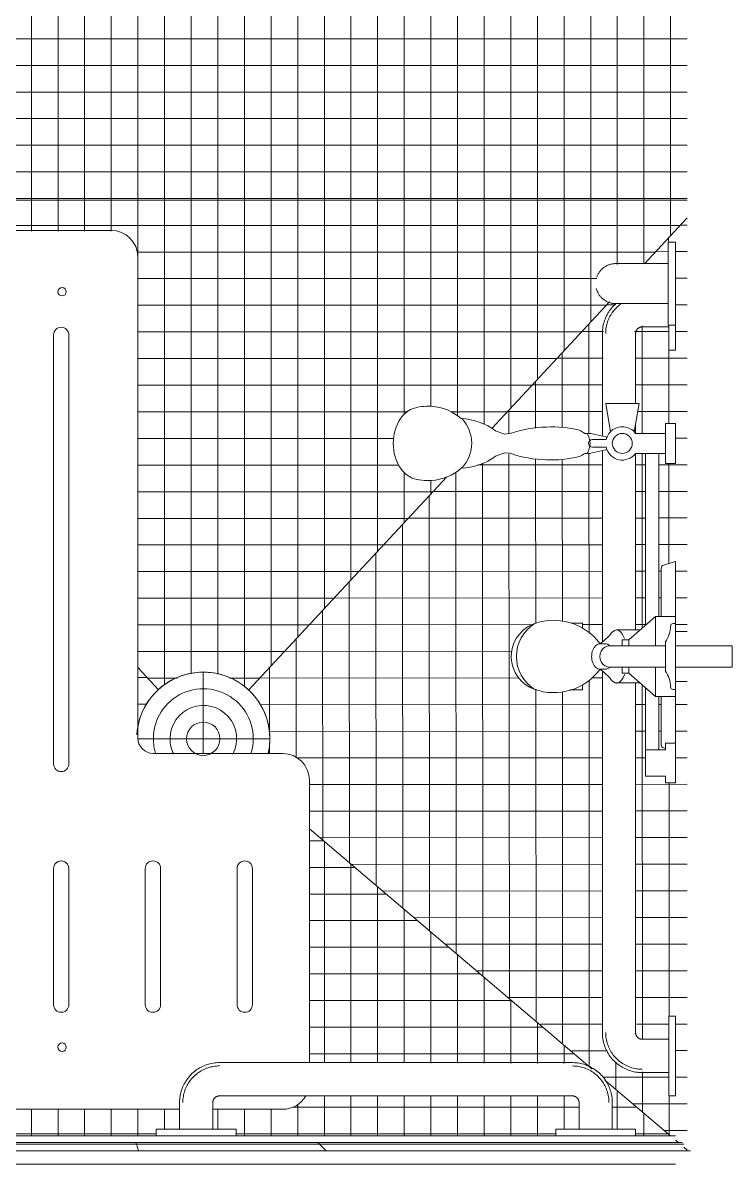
# Model space of a CAD drawing. Header units: inches. Extents: x 24207 to 25740, y -22797 to -22370.
# Drawn here: x 25712.32 to 25738.95, y -22786.55 to -22743.7 of the extents above; entities that cross this region are included whole.
import ezdxf

# ---------------------------------------------------------------- set-up
doc = ezdxf.new("R2010")
doc.units = ezdxf.units.IN
doc.header["$MEASUREMENT"] = 0
for name, color, linetype, lineweight in [('A-FLOR', 192, 'Continuous', 20), ('A-FLOR-PATT', 8, 'Continuous', 20), ('A-GENM', 13, 'Continuous', 20), ('A-WALL', 113, 'Continuous', 20), ('A-WALL-PATT', 111, 'Continuous', 50), ('I-WALL', 2, 'Continuous', 20), ('P-SANR-FIXT', 6, 'Continuous', 20), ('Q-SPCQ', 91, 'Continuous', 20)]:
    doc.layers.add(name, color=color, linetype=linetype, lineweight=lineweight)
pattern_1 = [(296.565, (14.4, 8.64), (0.000499, 57.600217), [6.44, -122.358]), (33.69, (17.28, 2.88), (0.000345, 57.60007), [10.384, -197.296]), (33.69, (74.88, 2.88), (0.000345, 57.60007), [10.384, -197.296]), (33.69, (132.48, 2.88), (0.000345, 57.60007), [10.384, -197.296]), (116.565, (25.92, 8.64), (-0.000396, 57.59977), [6.44, -122.358]), (213.69, (23.04, 14.4), (0.000345, 57.60007), [10.384, -197.296]), (213.69, (80.64, 14.4), (0.000345, 57.60007), [10.384, -197.296]), (213.69, (138.24, 14.4), (0.000345, 57.60007), [10.384, -197.296]), (26.565, (37.44, 8.64), (0.0005, 57.60022), [12.88, -115.918]), (26.565, (95.04, 8.64), (0.0005, 57.60022), [12.88, -115.918]), (270, (48.96, 14.4), (57.6, 4e-15), [5.76, -51.84]), (225, (48.96, 8.64), (-4e-15, 57.599504), [8.146, -73.313]), (135, (43.2, 2.88), (4e-15, 57.599504), [8.146, -73.313]), (288.435, (25.92, 25.92), (0.000265, 57.599939), [9.107, -173.04]), (18.435, (28.8, 17.28), (0.000265, 57.59994), [9.107, -173.04]), (18.435, (86.4, 17.28), (0.000265, 57.59994), [9.107, -173.04]), (18.435, (144, 17.28), (0.000265, 57.59994), [9.107, -173.04]), (135, (37.44, 20.16), (4e-15, 57.599504), [8.146, -73.313]), (180, (31.68, 25.92), (-7e-15, -57.6), [5.76, -51.84]), (251.565, (11.52, 40.32), (-0.000265, 57.599939), [9.107, -173.04]), (315, (8.64, 31.68), (-4e-15, 57.599504), [8.146, -73.313]), (71.565, (14.4, 25.92), (-0.000265, 57.599939), [9.107, -173.04]), (135, (17.28, 34.56), (4e-15, 57.599504), [8.146, -73.313]), (225, (34.56, 40.32), (-4e-15, 57.599504), [8.146, -73.313]), (123.69, (28.8, 34.56), (0.000345, 57.600068), [10.384, -197.296]), (123.69, (86.4, 34.56), (0.000345, 57.600068), [10.384, -197.296]), (26.565, (23.04, 43.2), (0.0005, 57.60022), [6.44, -122.358]), (26.565, (80.64, 43.2), (0.0005, 57.60022), [6.44, -122.358]), (315, (28.8, 46.08), (-4e-15, 57.599504), [8.146, -73.313]), (213.69, (54.72, 54.72), (0.000345, 57.60007), [10.384, -197.296]), (213.69, (112.32, 54.72), (0.000345, 57.60007), [10.384, -197.296]), (213.69, (169.92, 54.72), (0.000345, 57.60007), [10.384, -197.296]), (296.565, (46.08, 48.96), (0.000499, 57.600217), [6.44, -122.358]), (45, (48.96, 43.2), (4e-15, 57.599504), [8.146, -73.313]), (90, (54.72, 48.96), (-57.6, 4e-15), [5.76, -51.84]), (213.69, (28.8, 57.6), (0.000345, 57.60007), [10.384, -197.296]), (213.69, (86.4, 57.6), (0.000345, 57.60007), [10.384, -197.296]), (213.69, (144, 57.6), (0.000345, 57.60007), [10.384, -197.296]), (315, (20.16, 51.84), (-4e-15, 57.599504), [4.073, -77.386]), (26.565, (23.04, 48.96), (0.0005, 57.60022), [6.44, -122.358]), (26.565, (80.64, 48.96), (0.0005, 57.60022), [6.44, -122.358]), (90, (28.8, 51.84), (-57.6, 4e-15), [5.76, -51.84]), (333.435, (5.76, 54.72), (-0.0005, 57.60022), [6.44, -122.358]), (333.435, (63.36, 54.72), (-0.0005, 57.60022), [6.44, -122.358]), (243.435, (11.52, 51.84), (0.000396, 57.59977), [6.44, -122.358]), (161.565, (8.64, 46.08), (-0.000265, 57.59994), [9.107, -173.04]), (161.565, (66.24, 46.08), (-0.000265, 57.59994), [9.107, -173.04]), (161.565, (123.84, 46.08), (-0.000265, 57.59994), [9.107, -173.04]), (45, (0, 48.96), (4e-15, 57.599504), [8.146, -73.313]), (26.565, (2.88, 0), (0.0005, 57.60022), [6.44, -122.358]), (26.565, (60.48, 0), (0.0005, 57.60022), [6.44, -122.358]), (116.565, (8.64, 2.88), (-0.000396, 57.59977), [6.44, -122.358]), (206.565, (5.76, 8.64), (0.0005, 57.60022), [6.44, -122.358]), (206.565, (63.36, 8.64), (0.0005, 57.60022), [6.44, -122.358]), (296.565, (0, 5.76), (0.000499, 57.600217), [6.44, -122.358]), (14.036, (43.2, 25.92), (0.000245, 57.59979), [11.875, -225.616]), (14.036, (100.8, 25.92), (0.000245, 57.59979), [11.875, -225.616]), (14.036, (158.4, 25.92), (0.000245, 57.59979), [11.875, -225.616]), (14.036, (216, 25.92), (0.000245, 57.59979), [11.875, -225.616]), (135, (54.72, 28.8), (4e-15, 57.599504), [8.146, -73.313]), (198.435, (48.96, 34.56), (0.000265, 57.59994), [9.107, -173.04]), (198.435, (106.56, 34.56), (0.000265, 57.59994), [9.107, -173.04]), (198.435, (164.16, 34.56), (0.000265, 57.59994), [9.107, -173.04]), (296.565, (40.32, 31.68), (0.000499, 57.600217), [6.44, -122.358]), (333.435, (2.88, 17.28), (-0.0005, 57.60022), [6.44, -122.358]), (333.435, (60.48, 17.28), (-0.0005, 57.60022), [6.44, -122.358]), (45, (8.64, 14.4), (4e-15, 57.599504), [4.073, -77.386]), (116.565, (11.52, 17.28), (-0.000396, 57.59977), [6.44, -122.358]), (225, (8.64, 23.04), (-4e-15, 57.599504), [8.146, -73.313])]

# ---------------------------------------------------------------- blocks, each defined once
blk = doc.blocks.new('Shower_Seat-Retractable-Frost_Products_LTD_-Handicap-_975R_M_ - Steel-Stainless-118740-Enlarged First Floor Plan _East_')
at = {"layer": 'Q-SPCQ', "color": 43, "lineweight": 13}
for p, q in [((25702.24, -22757.698), (25702.24, -22751.74)), ((25702.489, -22751.49), (25715.637, -22751.49)), ((25716.635, -22752.488), (25716.635, -22770.544)), ((25705.419, -22771.526), (25705.419, -22755.419)), ((25705.996, -22755.419), (25705.996, -22771.526)), ((25709.446, -22771.526), (25709.446, -22755.419)), ((25710.023, -22755.419), (25710.023, -22771.526)), ((25713.472, -22771.526), (25713.472, -22755.419)), ((25714.05, -22755.419), (25714.05, -22771.526)), ((25700.828, -22756.705), (25701.005, -22756.705)), ((25701.005, -22756.705), (25701.005, -22757.698)), ((25701.005, -22757.698), (25702.24, -22757.698)), ((25702.24, -22757.698), (25702.24, -22758.699)), ((25702.24, -22758.699), (25701.006, -22758.699)), ((25701.006, -22758.699), (25701.006, -22759.69)), ((25702.24, -22763.675), (25702.24, -22758.699)), ((25701.006, -22759.69), (25700.828, -22759.69)), ((25702.24, -22763.606), (25702.24, -22772.322)), ((25700.922, -22766.506), (25700.922, -22765.832)), ((25701.923, -22770.175), (25701.923, -22765.803)), ((25700.834, -22769.499), (25700.834, -22766.499)), ((25700.834, -22766.499), (25700.922, -22766.506)), ((25700.923, -22769.499), (25700.834, -22769.499)), ((25700.923, -22770.175), (25700.923, -22769.499)), ((25717.224, -22771.133), (25722.08, -22771.133)), ((25702.24, -22777.156), (25702.24, -22772.322)), ((25723.078, -22772.131), (25723.078, -22782.746)), ((25705.419, -22780.562), (25705.419, -22775.455)), ((25705.996, -22775.455), (25705.996, -22780.562)), ((25709.446, -22780.562), (25709.446, -22775.455)), ((25710.023, -22775.455), (25710.023, -22780.562)), ((25713.472, -22780.562), (25713.472, -22775.455)), ((25714.05, -22775.455), (25714.05, -22775.504)), ((25714.05, -22775.455), (25714.05, -22780.562)), ((25716.918, -22775.455), (25716.918, -22780.562)), ((25717.495, -22780.562), (25717.495, -22775.455)), ((25720.363, -22780.562), (25720.363, -22775.455)), ((25720.941, -22775.455), (25720.941, -22780.562)), ((25700.828, -22776.163), (25701.005, -22776.163)), ((25701.005, -22776.163), (25701.005, -22777.156)), ((25713.472, -22776.336), (25713.472, -22780.562)), ((25714.05, -22780.562), (25714.05, -22776.607)), ((25701.005, -22777.156), (25702.24, -22777.156)), ((25702.24, -22777.156), (25702.24, -22778.156)), ((25702.24, -22778.156), (25701.005, -22778.156)), ((25701.005, -22778.156), (25701.005, -22779.148)), ((25702.24, -22784.241), (25702.24, -22778.156)), ((25701.005, -22779.148), (25700.828, -22779.148)), ((25718.203, -22784.49), (25702.489, -22784.49)), ((25722.08, -22784.49), (25719.453, -22784.49))]:
    blk.add_line(p, q, dxfattribs=at)
for centre, radius, start, end in [((25702.489, -22751.74), 0.249, 90, 180), ((25715.637, -22752.488), 0.998, 0, 90), ((25705.743, -22753.795), 0.157, 90, 270), ((25705.743, -22753.795), 0.157, 270, 90), ((25713.796, -22753.795), 0.157, 90, 270), ((25713.796, -22753.795), 0.157, 270, 90), ((25705.708, -22755.419), 0.289, 0, 180), ((25709.734, -22755.419), 0.289, 0, 180), ((25713.761, -22755.419), 0.289, 0, 180), ((25703.346, -22765.832), 2.424, 117.1511, 180), ((25703.213, -22765.518), 2.092, 117.7883, 122.1594), ((25703.276, -22765.803), 1.353, 140, 180), ((25703.392, -22770.138), 2.469, 180.8542, 242.1783), ((25703.375, -22770.145), 1.452, 181.1547, 218.5801), ((25717.224, -22770.544), 0.589, 180, 270), ((25722.08, -22772.131), 0.998, 0, 90), ((25705.708, -22771.526), 0.289, 180, 0), ((25709.735, -22771.526), 0.288, 180, 0), ((25713.762, -22771.526), 0.288, 180, 0), ((25703.11, -22770.79), 1.773, 235.2452, 240.4956), ((25705.708, -22775.455), 0.289, 0, 180), ((25709.734, -22775.455), 0.289, 0, 180), ((25713.761, -22775.455), 0.289, 0, 180), ((25713.761, -22775.455), 0.289, 0, 139.2137), ((25717.206, -22775.455), 0.289, 0, 180), ((25720.652, -22775.455), 0.289, 0, 180), ((25705.708, -22780.562), 0.289, 180, 0), ((25709.734, -22780.562), 0.289, 180, 0), ((25713.761, -22780.562), 0.289, 180, 0), ((25713.761, -22780.562), 0.289, 180, 0), ((25717.206, -22780.562), 0.289, 180, 0), ((25720.652, -22780.562), 0.289, 180, 0), ((25705.743, -22782.16), 0.157, 90, 270), ((25705.743, -22782.16), 0.157, 270, 90), ((25713.796, -22782.16), 0.157, 90, 270), ((25713.796, -22782.16), 0.157, 270, 90), ((25722.08, -22783.492), 0.998, 270, 330), ((25702.489, -22784.241), 0.249, 180, 270)]:
    blk.add_arc(centre, radius, start, end, dxfattribs=at)
blk = doc.blocks.new('Parametric_ADA_Grab_Bar_-_2_Piece_3744 - Parametric_ADA_Grab_Bar_-_2_Piece_3744-114339-Enlarged First Floor Plan _East_')
at = {"layer": 'A-GENM', "color": 43, "lineweight": 13}
for p, q in [((0.25, 20.031), (0, 20.031)), ((0.25, 20.031), (0.25, 17.031)), ((1.25, 19.156), (0.25, 19.156)), ((0.25, 17.906), (1.25, 17.906)), ((1.5, 17.656), (1.5, 4.406)), ((2.75, 4.406), (2.75, 17.656)), ((0, 17.031), (0.25, 17.031)), ((0.25, 5.031), (0, 5.031)), ((0.25, 5.031), (0.25, 2.031)), ((1.25, 4.156), (0.25, 4.156)), ((17.448, 3.281), (3.875, 3.281)), ((25.724, 3.281), (18.552, 3.281)), ((30.125, 3.281), (26.276, 3.281)), ((0.25, 2.906), (1.25, 2.906)), ((0, 2.031), (0.25, 2.031)), ((2.375, 1.781), (2.375, 0.781)), ((3.625, 0.781), (3.625, 1.781)), ((3.875, 2.031), (17.005, 2.031)), ((18.995, 2.031), (25.625, 2.031)), ((26.375, 2.031), (26.733, 2.031)), ((27.513, 2.031), (30.125, 2.031)), ((30.375, 1.781), (30.375, 0.781)), ((1.5, 0.781), (1.5, 0.531)), ((1.5, 0.781), (4.5, 0.781)), ((4.5, 0.531), (1.5, 0.531)), ((4.5, 0.531), (4.5, 0.781)), ((29.5, 0.781), (29.5, 0.531)), ((29.5, 0.781), (30.433, 0.781)), ((30.433, 0.531), (29.5, 0.531))]:
    blk.add_line(p, q, dxfattribs=at)
at = {"layer": 'A-GENM', "color": 43, "lineweight": 13, "flags": 128}
for points in [[(2.75, 17.656), (2.749, 17.716), (2.745, 17.776), (2.739, 17.836), (2.731, 17.895), (2.72, 17.954), (2.707, 18.013), (2.692, 18.071), (2.674, 18.128), (2.654, 18.185), (2.632, 18.24), (2.607, 18.295), (2.58, 18.349), (2.552, 18.402), (2.521, 18.453), (2.488, 18.503), (2.453, 18.552), (2.416, 18.599), (2.378, 18.645), (2.337, 18.69), (2.295, 18.732), (2.251, 18.773), (2.206, 18.812), (2.159, 18.85), (2.11, 18.885), (2.06, 18.918), (2.009, 18.95), (1.957, 18.979), (1.904, 19.006), (1.849, 19.031), (1.794, 19.054), (1.737, 19.075), (1.68, 19.093), (1.622, 19.109), (1.564, 19.123), (1.505, 19.134), (1.446, 19.143), (1.386, 19.15), (1.326, 19.154), (1.266, 19.156), (1.25, 19.156)], [(2.625, 17.656), (2.624, 17.711), (2.621, 17.766), (2.615, 17.821), (2.607, 17.875), (2.598, 17.929), (2.586, 17.983), (2.571, 18.036), (2.555, 18.089), (2.537, 18.141), (2.516, 18.192), (2.494, 18.242), (2.47, 18.291), (2.443, 18.339), (2.415, 18.387), (2.385, 18.433), (2.353, 18.477), (2.319, 18.521), (2.284, 18.563), (2.247, 18.604), (2.208, 18.643), (2.168, 18.68), (2.126, 18.716), (2.083, 18.75), (2.039, 18.783), (1.993, 18.813), (1.946, 18.842), (1.898, 18.869), (1.849, 18.894), (1.799, 18.917), (1.748, 18.938), (1.697, 18.957), (1.644, 18.974), (1.591, 18.988), (1.538, 19.001), (1.484, 19.011), (1.429, 19.02), (1.375, 19.026), (1.32, 19.029), (1.265, 19.031), (1.25, 19.031)], [(1.25, 17.906), (1.26, 17.906), (1.27, 17.905), (1.28, 17.904), (1.29, 17.903), (1.3, 17.901), (1.309, 17.899), (1.319, 17.897), (1.329, 17.894), (1.338, 17.89), (1.347, 17.887), (1.356, 17.882), (1.365, 17.878), (1.374, 17.873), (1.383, 17.868), (1.391, 17.863), (1.399, 17.857), (1.407, 17.851), (1.415, 17.844), (1.422, 17.837), (1.429, 17.83), (1.436, 17.823), (1.443, 17.816), (1.449, 17.808), (1.455, 17.8), (1.46, 17.791), (1.466, 17.783), (1.47, 17.774), (1.475, 17.765), (1.479, 17.756), (1.483, 17.747), (1.486, 17.737), (1.49, 17.728), (1.492, 17.718), (1.494, 17.709), (1.496, 17.699), (1.498, 17.689), (1.499, 17.679), (1.5, 17.669), (1.5, 17.659), (1.5, 17.656)], [(1.25, 2.906), (1.31, 2.907), (1.37, 2.911), (1.43, 2.917), (1.489, 2.925), (1.548, 2.936), (1.607, 2.949), (1.665, 2.965), (1.722, 2.982), (1.778, 3.002), (1.834, 3.025), (1.889, 3.049), (1.943, 3.076), (1.995, 3.105), (2.047, 3.135), (2.097, 3.168), (2.146, 3.203), (2.193, 3.24), (2.239, 3.279), (2.283, 3.319), (2.326, 3.361), (2.367, 3.405), (2.406, 3.451), (2.443, 3.498), (2.479, 3.546), (2.512, 3.596), (2.544, 3.647), (2.573, 3.699), (2.6, 3.753), (2.625, 3.807), (2.648, 3.863), (2.669, 3.919), (2.687, 3.976), (2.703, 4.034), (2.717, 4.092), (2.728, 4.151), (2.737, 4.211), (2.744, 4.27), (2.748, 4.33), (2.75, 4.39), (2.75, 4.406)], [(1.25, 3.031), (1.305, 3.032), (1.36, 3.036), (1.415, 3.041), (1.469, 3.049), (1.523, 3.059), (1.577, 3.071), (1.63, 3.085), (1.683, 3.101), (1.734, 3.119), (1.785, 3.14), (1.836, 3.162), (1.885, 3.187), (1.933, 3.213), (1.98, 3.241), (2.026, 3.271), (2.071, 3.303), (2.115, 3.337), (2.157, 3.373), (2.197, 3.41), (2.236, 3.448), (2.274, 3.488), (2.31, 3.53), (2.344, 3.573), (2.376, 3.618), (2.407, 3.663), (2.436, 3.71), (2.463, 3.758), (2.488, 3.807), (2.511, 3.857), (2.532, 3.908), (2.55, 3.96), (2.567, 4.012), (2.582, 4.065), (2.595, 4.119), (2.605, 4.173), (2.613, 4.227), (2.619, 4.282), (2.623, 4.336), (2.625, 4.391), (2.625, 4.406)], [(1.5, 4.406), (1.5, 4.396), (1.499, 4.386), (1.498, 4.376), (1.497, 4.366), (1.495, 4.357), (1.493, 4.347), (1.49, 4.337), (1.487, 4.328), (1.484, 4.318), (1.48, 4.309), (1.476, 4.3), (1.472, 4.291), (1.467, 4.282)], [(1.467, 4.282), (1.462, 4.273), (1.456, 4.265), (1.451, 4.257), (1.444, 4.249), (1.438, 4.241), (1.431, 4.234), (1.424, 4.227), (1.417, 4.22), (1.409, 4.214), (1.401, 4.207), (1.393, 4.201), (1.385, 4.196), (1.377, 4.191), (1.368, 4.186), (1.359, 4.181), (1.35, 4.177), (1.341, 4.173), (1.331, 4.17), (1.322, 4.167), (1.312, 4.164), (1.302, 4.162), (1.292, 4.16), (1.283, 4.158), (1.273, 4.157), (1.263, 4.157), (1.253, 4.156), (1.25, 4.156)], [(3.875, 3.281), (3.815, 3.28), (3.755, 3.276), (3.695, 3.27), (3.636, 3.262), (3.577, 3.251), (3.518, 3.238), (3.46, 3.223), (3.403, 3.205), (3.347, 3.185), (3.291, 3.163), (3.236, 3.138), (3.182, 3.112), (3.13, 3.083), (3.078, 3.052), (3.028, 3.019), (2.979, 2.984), (2.932, 2.948), (2.886, 2.909), (2.842, 2.869), (2.799, 2.826), (2.758, 2.782), (2.719, 2.737), (2.682, 2.69), (2.646, 2.642), (2.613, 2.592), (2.581, 2.541), (2.552, 2.488), (2.525, 2.435), (2.5, 2.38), (2.477, 2.325), (2.456, 2.268), (2.438, 2.211), (2.422, 2.154), (2.408, 2.095), (2.397, 2.036), (2.388, 1.977), (2.381, 1.917), (2.377, 1.857), (2.375, 1.797), (2.375, 1.781)], [(3.875, 3.156), (3.82, 3.155), (3.765, 3.152), (3.71, 3.146), (3.656, 3.139), (3.602, 3.129), (3.548, 3.117), (3.495, 3.103), (3.442, 3.086), (3.391, 3.068), (3.34, 3.048), (3.289, 3.025), (3.24, 3.001), (3.192, 2.975), (3.145, 2.946), (3.099, 2.916), (3.054, 2.884), (3.01, 2.85), (2.968, 2.815), (2.928, 2.778), (2.889, 2.739), (2.851, 2.699), (2.815, 2.657), (2.781, 2.614), (2.749, 2.57), (2.718, 2.524), (2.689, 2.477), (2.662, 2.429), (2.637, 2.38), (2.614, 2.33), (2.593, 2.279), (2.575, 2.228), (2.558, 2.175), (2.543, 2.122), (2.53, 2.069), (2.52, 2.015), (2.512, 1.961), (2.506, 1.906), (2.502, 1.851), (2.5, 1.796), (2.5, 1.781)], [(31.253, 2.77), (31.212, 2.815), (31.17, 2.857), (31.126, 2.898), (31.081, 2.937), (31.034, 2.975), (30.985, 3.01), (30.935, 3.043), (30.884, 3.075), (30.832, 3.104), (30.779, 3.131), (30.724, 3.156), (30.669, 3.179), (30.612, 3.2), (30.555, 3.218), (30.497, 3.234), (30.439, 3.248), (30.38, 3.259), (30.321, 3.268), (30.261, 3.275), (30.201, 3.279), (30.141, 3.281), (30.125, 3.281)], [(31.228, 2.602), (31.194, 2.646), (31.159, 2.688), (31.122, 2.729), (31.083, 2.768), (31.043, 2.805), (31.001, 2.841), (30.958, 2.875), (30.914, 2.908), (30.868, 2.938), (30.821, 2.967), (30.773, 2.994), (30.724, 3.019), (30.674, 3.042), (30.623, 3.063), (30.572, 3.082), (30.519, 3.099), (30.466, 3.113), (30.413, 3.126), (30.359, 3.136), (30.304, 3.145), (30.25, 3.151), (30.195, 3.154), (30.14, 3.156), (30.125, 3.156)], [(3.625, 1.781), (3.625, 1.791), (3.626, 1.801), (3.627, 1.811), (3.628, 1.821), (3.63, 1.831), (3.632, 1.841), (3.635, 1.85), (3.638, 1.86), (3.641, 1.869), (3.645, 1.879), (3.649, 1.888), (3.653, 1.897), (3.658, 1.905), (3.663, 1.914), (3.669, 1.922), (3.674, 1.931), (3.681, 1.938), (3.687, 1.946), (3.694, 1.953), (3.701, 1.961), (3.708, 1.967), (3.716, 1.974), (3.724, 1.98), (3.732, 1.986), (3.74, 1.992), (3.748, 1.997), (3.757, 2.002), (3.766, 2.006), (3.775, 2.01), (3.784, 2.014), (3.794, 2.018), (3.803, 2.021), (3.813, 2.023), (3.823, 2.026), (3.833, 2.028), (3.842, 2.029), (3.852, 2.03), (3.862, 2.031), (3.872, 2.031), (3.875, 2.031)], [(30.125, 2.031), (30.135, 2.031), (30.145, 2.03), (30.155, 2.029), (30.165, 2.028), (30.175, 2.026), (30.184, 2.024), (30.194, 2.022), (30.204, 2.019), (30.213, 2.015), (30.222, 2.012), (30.231, 2.007), (30.24, 2.003), (30.249, 1.998), (30.258, 1.993), (30.266, 1.988), (30.274, 1.982), (30.282, 1.976), (30.29, 1.969), (30.297, 1.962), (30.304, 1.955), (30.311, 1.948), (30.318, 1.941), (30.324, 1.933), (30.33, 1.925), (30.335, 1.916), (30.341, 1.908), (30.345, 1.899), (30.35, 1.89), (30.354, 1.881), (30.358, 1.872), (30.361, 1.862), (30.365, 1.853), (30.367, 1.843), (30.369, 1.834), (30.371, 1.824), (30.373, 1.814), (30.374, 1.804), (30.375, 1.794), (30.375, 1.784), (30.375, 1.781)]]:
    blk.add_lwpolyline(points, dxfattribs=at)
blk = doc.blocks.new('817_Grab_Bars - 8170-001180-V31-Enlarged First Floor Plan _East_')
at = {"layer": 'Q-SPCQ', "color": 43, "lineweight": 13}
for p, q in [((25736.828, -22751.928), (25736.546, -22751.928)), ((25736.546, -22755.053), (25736.546, -22751.928)), ((25736.828, -22751.928), (25736.828, -22755.053)), ((25736.546, -22752.74), (25735.828, -22752.74)), ((25735.828, -22754.24), (25736.546, -22754.24)), ((25736.546, -22755.053), (25736.828, -22755.053))]:
    blk.add_line(p, q, dxfattribs=at)
at = {"layer": 'Q-SPCQ', "color": 43, "lineweight": 13, "flags": 128}
for points in [[(25733.866, -22753.254), (25733.876, -22753.226), (25733.887, -22753.198), (25733.899, -22753.171), (25733.912, -22753.144), (25733.927, -22753.118), (25733.942, -22753.092), (25733.959, -22753.067), (25733.976, -22753.042), (25733.995, -22753.019), (25734.014, -22752.996), (25734.034, -22752.974), (25734.055, -22752.952), (25734.077, -22752.932), (25734.1, -22752.912), (25734.123, -22752.894), (25734.148, -22752.876), (25734.172, -22752.859), (25734.198, -22752.844), (25734.224, -22752.829), (25734.251, -22752.815), (25734.278, -22752.803), (25734.306, -22752.791), (25734.334, -22752.781), (25734.363, -22752.772), (25734.392, -22752.764), (25734.421, -22752.757), (25734.45, -22752.751), (25734.48, -22752.747), (25734.51, -22752.743), (25734.54, -22752.741), (25734.57, -22752.74), (25734.578, -22752.74)], [(25735.828, -22752.74), (25735.778, -22752.74), (25735.728, -22752.74), (25735.678, -22752.74), (25735.629, -22752.74), (25735.579, -22752.74), (25735.531, -22752.74), (25735.482, -22752.74), (25735.435, -22752.74), (25735.387, -22752.74), (25735.341, -22752.74), (25735.295, -22752.74), (25735.251, -22752.74), (25735.207, -22752.74), (25735.164, -22752.74), (25735.122, -22752.74), (25735.081, -22752.74), (25735.042, -22752.74), (25735.003, -22752.74), (25734.967, -22752.74), (25734.931, -22752.74), (25734.897, -22752.74), (25734.864, -22752.74), (25734.833, -22752.74), (25734.804, -22752.74), (25734.776, -22752.74), (25734.75, -22752.74), (25734.725, -22752.74), (25734.703, -22752.74), (25734.682, -22752.74), (25734.663, -22752.74), (25734.645, -22752.74), (25734.63, -22752.74), (25734.617, -22752.74), (25734.605, -22752.74), (25734.596, -22752.74), (25734.588, -22752.74), (25734.583, -22752.74), (25734.579, -22752.74), (25734.578, -22752.74)], [(25734.578, -22752.74), (25734.579, -22752.74), (25734.582, -22752.74), (25734.587, -22752.74), (25734.594, -22752.74), (25734.603, -22752.74), (25734.614, -22752.74), (25734.626, -22752.74), (25734.641, -22752.74), (25734.658, -22752.74), (25734.676, -22752.74), (25734.697, -22752.74), (25734.719, -22752.74), (25734.743, -22752.74), (25734.769, -22752.74), (25734.796, -22752.74), (25734.825, -22752.74), (25734.856, -22752.74), (25734.888, -22752.74), (25734.922, -22752.74), (25734.957, -22752.74), (25734.993, -22752.74), (25735.031, -22752.74), (25735.07, -22752.74), (25735.111, -22752.74), (25735.152, -22752.74)], [(25735.239, -22752.74), (25735.283, -22752.74), (25735.329, -22752.74), (25735.375, -22752.74), (25735.422, -22752.74), (25735.469, -22752.74), (25735.518, -22752.74), (25735.566, -22752.74), (25735.615, -22752.74), (25735.665, -22752.74), (25735.714, -22752.74), (25735.764, -22752.74), (25735.814, -22752.74)], [(25734.578, -22754.24), (25734.548, -22754.24), (25734.518, -22754.238), (25734.488, -22754.235), (25734.458, -22754.231), (25734.429, -22754.225), (25734.399, -22754.219), (25734.37, -22754.211), (25734.342, -22754.202), (25734.314, -22754.192), (25734.286, -22754.181), (25734.258, -22754.169), (25734.231, -22754.156), (25734.205, -22754.141), (25734.179, -22754.126), (25734.154, -22754.109), (25734.13, -22754.092), (25734.106, -22754.073), (25734.083, -22754.054), (25734.061, -22754.034), (25734.04, -22754.013), (25734.019, -22753.991), (25734, -22753.968), (25733.981, -22753.945), (25733.963, -22753.92), (25733.947, -22753.896), (25733.931, -22753.87), (25733.916, -22753.844), (25733.903, -22753.817), (25733.89, -22753.79), (25733.879, -22753.762), (25733.868, -22753.734), (25733.859, -22753.705), (25733.851, -22753.676)], [(25734.578, -22754.24), (25734.579, -22754.24), (25734.582, -22754.24), (25734.587, -22754.24), (25734.594, -22754.24), (25734.603, -22754.24), (25734.614, -22754.24), (25734.626, -22754.24), (25734.641, -22754.24), (25734.658, -22754.24), (25734.676, -22754.24), (25734.697, -22754.24), (25734.719, -22754.24), (25734.743, -22754.24), (25734.769, -22754.24), (25734.796, -22754.24), (25734.825, -22754.24), (25734.856, -22754.24), (25734.888, -22754.24), (25734.922, -22754.24), (25734.957, -22754.24), (25734.993, -22754.24), (25735.031, -22754.24), (25735.07, -22754.24), (25735.111, -22754.24), (25735.152, -22754.24), (25735.195, -22754.24), (25735.239, -22754.24), (25735.283, -22754.24), (25735.329, -22754.24), (25735.375, -22754.24), (25735.422, -22754.24), (25735.469, -22754.24), (25735.518, -22754.24), (25735.566, -22754.24), (25735.615, -22754.24), (25735.665, -22754.24), (25735.714, -22754.24), (25735.764, -22754.24), (25735.814, -22754.24), (25735.828, -22754.24)], [(25735.183, -22754.24), (25735.164, -22754.24), (25735.122, -22754.24), (25735.081, -22754.24), (25735.042, -22754.24), (25735.003, -22754.24), (25734.967, -22754.24), (25734.931, -22754.24), (25734.897, -22754.24), (25734.864, -22754.24), (25734.833, -22754.24), (25734.804, -22754.24), (25734.776, -22754.24), (25734.75, -22754.24), (25734.725, -22754.24), (25734.703, -22754.24), (25734.682, -22754.24), (25734.663, -22754.24), (25734.645, -22754.24), (25734.63, -22754.24), (25734.617, -22754.24), (25734.605, -22754.24), (25734.596, -22754.24), (25734.588, -22754.24), (25734.583, -22754.24), (25734.579, -22754.24), (25734.578, -22754.24)], [(25735.828, -22754.24), (25735.778, -22754.24), (25735.728, -22754.24), (25735.678, -22754.24), (25735.629, -22754.24), (25735.579, -22754.24), (25735.531, -22754.24)]]:
    blk.add_lwpolyline(points, dxfattribs=at)
blk = doc.blocks.new('Shower-Unit-Zurn-Z7301-SS-MT-DV2P-HW - Z7301-SS-MT-DV2P-HW-242829-Enlarged First Floor Plan _East_')
at = {"layer": 'A-GENM', "lineweight": 9}
for p, q in [((7.647, 6.422), (7.522, 6.76)), ((8.478, 6.76), (8.353, 6.422)), ((7.628, 6.209), (7.647, 6.422)), ((8.353, 6.422), (8.372, 6.209)), ((7.625, 3.24), (7.625, 3.405)), ((7.753, 2.618), (7.63, 3.185)), ((7.859, 2.609), (7.859, 3.125)), ((8.141, 3.125), (8.141, 2.609)), ((8.37, 3.185), (8.247, 2.618)), ((8.375, 3.405), (8.375, 3.24)), ((8.436, 2.448), (9.5, 2.625)), ((9.5, 2.625), (9.5, 1.365)), ((7.625, 0.375), (7.625, 1.5)), ((8.375, 1.5), (8.375, 0.375)), ((9.5, 1.365), (8.436, 1.552)), ((-4.5, 1.125), (-3.5, 1.125)), ((-4.5, 0.375), (-4.5, 1.125)), ((-3.5, 1.125), (-3.5, 0.375)), ((-3.5, 1.125), (-1.172, 1.125)), ((1.172, 1.125), (7.625, 1.125)), ((-1.5, 0.625), (-3.5, 0.625)), ((7.625, 0.625), (1.5, 0.625)), ((-4.75, 0.375), (-4.5, 0.375)), ((-4.75, 0), (-4.75, 0.375)), ((-3.25, 0), (-4.75, 0)), ((-3.5, 0.375), (-3.25, 0.375)), ((-3.25, 0.375), (-3.25, 0)), ((7.25, 0.375), (7.625, 0.375)), ((7.25, 0), (7.25, 0.375)), ((8.75, 0), (7.25, 0)), ((7.625, 0.375), (8.375, 0.375)), ((8.375, 0.375), (8.75, 0.375)), ((8.75, 0.375), (8.75, 0))]:
    blk.add_line(p, q, dxfattribs=at)
at = {"layer": 'A-GENM', "color": 43, "lineweight": 13}
for p, q in [((-1.25, 3.5), (-1.25, 3.959)), ((1.25, 3.921), (1.25, 3.5)), ((-1.052, 3.5), (-1.25, 3.5)), ((1.25, 3.5), (1.065, 3.5)), ((-1.5, 0.75), (-0.625, 1.75)), ((-0.625, 2), (-0.4, 2)), ((-0.625, 1.75), (-0.625, 2)), ((-0.625, 1.75), (-0.4, 1.75)), ((0.4, 2), (0.625, 2)), ((0.4, 1.75), (0.625, 1.75)), ((0.625, 2), (0.625, 1.75)), ((0.625, 1.75), (1.5, 0.75)), ((-1.5, 0.75), (-0.4, 0.75)), ((-1.5, 0), (-1.5, 0.75)), ((0.4, 0.75), (1.5, 0.75)), ((1.5, 0.75), (1.5, 0)), ((-1.238, 0), (-1.5, 0)), ((1.5, 0), (1.238, 0))]:
    blk.add_line(p, q, dxfattribs=at)
at = {"layer": 'A-GENM', "lineweight": 9}
blk.add_circle((8, 2), 0.375, dxfattribs=at)
for centre, radius, start, end in [((7.651, 9.455), 1.049, 124.5638, 155.4362), ((7.956, 9.011), 1.587, 88.4112, 124.5638), ((8.044, 9.011), 1.587, 55.4362, 91.5888), ((8.349, 9.455), 1.049, 24.5638, 55.4362), ((8.603, 9.288), 1.999, 162.4673, 183.5327), ((7.397, 9.288), 1.999, 356.4673, 17.5327), ((8.473, 9.28), 1.869, 183.5327, 221.28), ((7.527, 9.28), 1.869, 318.72, 356.4673), ((9.418, 8.151), 2.352, 182.5331, 216.2776), ((8.004, 8.991), 1.337, 226.1253, 313.8747), ((6.582, 8.151), 2.352, 323.7224, 357.4669), ((11.604, 4.808), 4.215, 160.5946, 179.4335), ((4.396, 4.808), 4.215, 0.5665, 19.4054), ((11.46, 4.612), 4.078, 176.6594, 194.1731), ((4.54, 4.612), 4.078, 345.8269, 3.3406), ((8.981, 4.316), 1.634, 205.4636, 213.8796), ((7.019, 4.316), 1.634, 326.1204, 334.5364), ((8, 3.898), 0.687, 236.9089, 303.0911), ((7.85, 3.233), 0.225, 178.1806, 192.2249), ((8, 3.125), 0.141, 0, 180), ((8.15, 3.233), 0.225, 347.7751, 1.8194), ((8, 2), 0.625, 103.0519, 233.1301), ((7.887, 2.647), 0.137, 192.2249, 202.7749), ((8, 2), 0.625, 45.7428, 76.9481), ((8.113, 2.647), 0.137, 337.2251, 347.7751), ((8, 2), 0.625, 314.2525, 45.7428), ((8, 2), 0.625, 306.8699, 314.2525)]:
    blk.add_arc(centre, radius, start, end, dxfattribs=at)
at = {"layer": 'P-SANR-FIXT', "color": 43, "lineweight": 13}
for p, q in [((-0.476, 2.643), (-0.476, 2.836)), ((0.476, 2.836), (0.476, 2.643)), ((-0.995, 1.327), (-0.995, 2.232)), ((-0.4, 0.38), (-0.4, 2.464)), ((0.4, 2.464), (0.4, 0.38)), ((0.995, 2.232), (0.995, 1.327)), ((-3.455, 0.375), (-3.434, 0.449)), ((-3.313, 0.54), (-1.5, 0.54)), ((1.5, 0.54), (3.313, 0.54)), ((3.434, 0.449), (3.563, 0)), ((-1.5, 0), (-3.25, 0)), ((-1.238, 0), (-1.238, 0.096)), ((-0.937, -0.438), (-0.937, 0)), ((-0.55, 0.38), (-0.4, 0.38)), ((-0.4, 0.38), (0.4, 0.38)), ((0.4, 0.38), (0.55, 0.38)), ((0.935, 0), (0.935, -0.438)), ((1.238, 0.096), (1.238, 0)), ((3.563, 0), (1.5, 0)), ((-0.4, 0), (-1.238, 0)), ((-0.4, -2.125), (-0.4, 0)), ((-0.4, 0), (0.4, 0)), ((0.4, 0), (0.4, -2.125)), ((1.238, 0), (0.4, 0)), ((0.4, -2.125), (-0.4, -2.125))]:
    blk.add_line(p, q, dxfattribs=at)
for centre, radius, start, end in [((0.001, 4.862), 1.308, 23.5819, 159.9825), ((0, 4.514), 1.463, 32.9208, 147.0792), ((0.793, 4.573), 2.151, 159.9825, 233.8466), ((-0.793, 4.573), 2.151, 306.1534, 22.1739), ((-2.256, 4.093), 2.175, 309.5027, 324.82), ((2.256, 4.093), 2.175, 215.1859, 230.4973), ((-0.625, 2.115), 0.388, 129.5027, 162.4973), ((0.625, 2.115), 0.388, 17.5027, 50.4973), ((-3.313, 0.415), 0.125, 90, 164), ((3.313, 0.415), 0.125, 16, 90), ((-1.144, 0.096), 0.0945, 90, 180), ((-1.144, 1.213), 1.023, 270, 305.478), ((1.144, 1.213), 1.023, 234.522, 270), ((1.144, 0.096), 0.0945, 0, 90)]:
    blk.add_arc(centre, radius, start, end, dxfattribs=at)
for centre, major_axis, ratio, start_param, end_param in [((0, 2.836), (0.476, 0), 0.662364, 0, 3.141593), ((0, 2.464), (0.4, 0), 0.941821, 0, 3.141593), ((-0.108, 2.147), (1.109, 0.077), 0.351489, 5.475435, 6.593422)]:
    blk.add_ellipse(centre, major_axis=major_axis, ratio=ratio, start_param=start_param, end_param=end_param, dxfattribs=at)
for points in [[(-0.4, 2.464), (-0.417, 2.482), (-0.444, 2.519), (-0.47, 2.58), (-0.476, 2.621), (-0.476, 2.643)], [(0.476, 2.643), (0.476, 2.621), (0.47, 2.58), (0.444, 2.519), (0.417, 2.482), (0.4, 2.464)]]:
    blk.add_open_spline(points, degree=3, dxfattribs=at)
blk.add_open_spline([(-0.682, 1.913), (-0.695, 1.918), (-0.815, 1.971), (-0.96, 2.075), (-1.018, 2.222), (-0.979, 2.302), (-0.941, 2.34)], degree=3, knots=[0.2535572, 0.2535572, 0.2535572, 0.2535572, 0.2857143, 0.5714286, 0.7857143, 1, 1, 1, 1], dxfattribs=at)
blk = doc.blocks.new('Floor Drain - Round - 5_ Strainer - 3_ Drain-V55-Enlarged First Floor Plan _East_')
at = {"layer": 'P-SANR-FIXT', "color": 43, "lineweight": 13}
for p, q in [((0, 2.5), (0, -0.555)), ((-2.457, 0), (2.5, 0))]:
    blk.add_line(p, q, dxfattribs=at)
blk.add_circle((0, 0), 0.625, dxfattribs=at)
for radius, start, end in [(2.5, 346.6808, 176.5397), (2.5, 360, 173.1973), (1.875, 343.6364, 180), (1.25, 332.2174, 180), (2.5, 347.1346, 360), (1.875, 180, 197.917), (1.25, 180, 207.628)]:
    blk.add_arc((0, 0), radius, start, end, dxfattribs=at)

msp = doc.modelspace()

# ---------------------------------------------------------------- hatches: boundary and pattern name
at = {"layer": 'A-FLOR-PATT', "lineweight": 9}
h = msp.add_hatch(dxfattribs=at)
h.set_pattern_fill('FP1_60', color=256, style=0, pattern_type=2)
h.set_pattern_definition([(180, (26059.64, -22714.297), (-1e-16, -1), []), (270, (26059.64, -22714.297), (1, 6e-17), [])])
h.paths.add_polyline_path([(25521.39, -22750.354), (25521.453, -22750.354), (25521.453, -22695.428), (25521.39, -22695.428), (25521.39, -22724.087)], flags=0)
h.paths.add_polyline_path([(25522.515, -22750.354), (25559.015, -22750.354), (25559.015, -22749.166), (25564.64, -22749.166), (25564.64, -22750.354), (25601.14, -22750.354), (25601.14, -22749.041), (25606.765, -22749.041), (25606.765, -22750.354), (25643.265, -22750.354), (25643.265, -22749.041), (25648.89, -22749.041), (25648.89, -22750.354), (25685.39, -22750.354), (25685.39, -22749.49), (25700.828, -22749.49), (25700.828, -22750.354), (25737.265, -22750.354), (25737.265, -22695.928), (25737.14, -22695.928), (25737.14, -22696.178), (25737.078, -22696.178), (25737.078, -22696.24), (25736.828, -22696.24), (25736.828, -22696.49), (25655.078, -22696.49), (25655.078, -22695.428), (25609.203, -22695.428), (25609.203, -22696.49), (25522.515, -22696.49), (25522.515, -22724.087)], flags=0)
h.paths.add_polyline_path([(25700.515, -22749.803), (25700.578, -22749.74), (25700.515, -22749.74)], flags=0)
h.paths.add_polyline_path([(25685.703, -22749.803), (25685.703, -22749.74), (25685.644, -22749.744)], flags=0)
h.paths.add_polyline_path([(25559.328, -22749.479), (25559.328, -22749.416), (25559.265, -22749.416)], flags=0)
h.paths.add_polyline_path([(25564.328, -22749.479), (25564.328, -22749.416), (25564.328, -22749.416)], flags=0)
h.paths.add_polyline_path([(25643.578, -22749.354), (25643.578, -22749.291), (25643.515, -22749.291)], flags=0)
h.paths.add_polyline_path([(25601.453, -22749.354), (25601.453, -22749.291), (25601.39, -22749.291)], flags=0)
h.paths.add_polyline_path([(25648.578, -22749.354), (25648.64, -22749.291), (25648.578, -22749.291)], flags=0)
h.paths.add_polyline_path([(25606.453, -22749.354), (25606.453, -22749.291), (25606.453, -22749.291)], flags=0)
h.paths.add_polyline_path([(25608.953, -22696.24), (25608.953, -22696.178), (25608.89, -22696.178), (25608.937, -22696.225)], flags=0)
h.paths.add_polyline_path([(25522.265, -22696.24), (25522.265, -22696.178), (25522.234, -22696.209)], flags=0)
h.paths.add_polyline_path([(25655.39, -22696.24), (25655.388, -22696.18), (25655.328, -22696.24)], flags=0)
h = msp.add_hatch(dxfattribs=at)
h.set_pattern_fill('FP1_57', color=256, style=0, pattern_type=2)
h.set_pattern_definition([(0, (25718.64, -22737.304), (0, 1), []), (90, (25718.64, -22737.304), (-1, 6e-17), [])])
h.paths.add_polyline_path([(25734.296, -22752.829), (25734.414, -22752.829), (25734.377, -22752.813)], flags=0)
h.paths.add_polyline_path([(25720.791, -22768.754), (25728.236, -22760.743), (25728.066, -22760.813), (25727.663, -22760.882), (25727.296, -22760.871), (25726.937, -22760.793), (25726.63, -22760.579), (25726.51, -22760.435), (25726.35, -22760.142), (25726.256, -22759.822), (25726.23, -22759.49), (25726.256, -22759.158), (25726.35, -22758.839), (25726.63, -22758.401), (25726.937, -22758.187), (25727.296, -22758.109), (25727.663, -22758.098), (25728.066, -22758.168), (25728.445, -22758.324), (25728.78, -22758.559), (25729.237, -22758.624), (25729.672, -22758.778), (25729.923, -22758.927), (25734.333, -22754.165), (25734.19, -22754.097), (25734.098, -22754.011), (25734.07, -22753.941), (25733.98, -22753.89), (25733.884, -22753.614), (25733.844, -22753.614), (25733.846, -22753.354), (25733.901, -22753.245), (25734.05, -22752.991), (25734.268, -22752.845), (25734.47, -22752.757), (25734.522, -22752.783), (25735.246, -22752.74), (25735.672, -22752.74), (25737.265, -22751.026), (25737.265, -22750.354), (25700.828, -22750.354), (25700.828, -22750.694), (25702.24, -22752.231), (25702.273, -22751.615), (25702.489, -22751.49), (25715.895, -22751.524), (25716.136, -22751.624), (25716.343, -22751.783), (25716.501, -22751.989), (25716.601, -22752.23), (25716.635, -22752.488), (25716.635, -22767.899), (25717.413, -22768.746), (25717.846, -22768.413), (25718.449, -22768.163), (25719.096, -22768.078), (25719.743, -22768.163), (25720.346, -22768.413)], flags=0)
h = msp.add_hatch(dxfattribs=at)
h.set_pattern_fill('FP1_59', color=256, style=0, pattern_type=2)
h.set_pattern_definition([(270.041, (25906.423, -22550.148), (0.9999997, 0.0007156), []), (0.041, (25906.423, -22550.148), (-0.0007156, 0.9999997), [])])
h.paths.add_polyline_path([(25700.515, -22785.803), (25700.578, -22785.803), (25700.546, -22785.772)], flags=0)
h.paths.add_polyline_path([(25701.751, -22785.49), (25702.914, -22784.49), (25702.489, -22784.49), (25702.248, -22784.305), (25702.24, -22784.078), (25702.24, -22778.156), (25701.005, -22778.156), (25701.005, -22779.148), (25700.828, -22779.148), (25700.828, -22785.49)], flags=0)
h.paths.add_polyline_path([(25701.184, -22777.156), (25702.24, -22777.156), (25702.24, -22772.322), (25701.802, -22772.027), (25701.437, -22771.646), (25701.161, -22771.196), (25700.968, -22770.544), (25700.923, -22770.175), (25700.922, -22769.499), (25700.834, -22769.499), (25700.834, -22766.499), (25700.922, -22766.499), (25700.922, -22765.832), (25700.98, -22765.304), (25701.152, -22764.802), (25701.428, -22764.349), (25701.797, -22763.967), (25702.24, -22763.675), (25702.24, -22758.699), (25701.006, -22758.699), (25701.005, -22759.69), (25700.828, -22759.69), (25700.828, -22756.705), (25701.005, -22756.705), (25701.006, -22757.698), (25702.24, -22757.698), (25702.24, -22752.231), (25700.828, -22750.694), (25700.828, -22776.163), (25701.005, -22776.163), (25701.005, -22777.156)], flags=0)
h.paths.add_polyline_path([(25716.635, -22770.285), (25716.681, -22769.931), (25716.931, -22769.328), (25717.384, -22768.714), (25716.635, -22767.899), (25716.635, -22769.931)], flags=0)
h = msp.add_hatch(dxfattribs=at)
h.set_pattern_fill('FP1_58', color=256, style=0, pattern_type=2)
h.set_pattern_definition([(270.041, (25929.424, -22553.153), (0.9999997, 0.0007156), []), (0.041, (25929.424, -22553.153), (-0.0007156, 0.9999997), [])])
h.paths.add_polyline_path([(25735.306, -22781.615), (25735.252, -22781.636), (25735.286, -22781.727)], flags=0)
h.paths.add_polyline_path([(25735.397, -22781.818), (25735.342, -22781.851), (25735.409, -22781.833)], flags=0)
h.paths.add_polyline_path([(25735.578, -22781.887), (25735.521, -22781.927), (25735.578, -22781.907)], flags=0)
h.paths.add_polyline_path([(25737.265, -22786.022), (25737.265, -22768.427), (25736.828, -22768.427), (25736.828, -22772.24), (25736.453, -22772.24), (25736.453, -22771.99), (25735.703, -22771.99), (25735.703, -22768.662), (25735.501, -22768.486), (25735.328, -22768.486), (25735.356, -22781.727), (25735.417, -22781.825), (25735.578, -22781.865), (25736.578, -22781.865), (25736.578, -22780.99), (25736.828, -22780.99), (25736.828, -22783.99), (25736.578, -22783.99), (25736.578, -22783.115), (25735.427, -22783.076), (25735.057, -22782.999), (25734.7, -22782.784), (25734.588, -22782.709), (25734.499, -22782.626), (25734.242, -22782.24), (25734.129, -22781.87), (25734.078, -22781.615), (25734.078, -22768.042), (25733.983, -22767.975), (25733.61, -22768.367), (25733.328, -22768.542), (25733.328, -22768.74), (25732.842, -22768.749), (25732.611, -22768.819), (25731.9, -22768.804), (25731.443, -22768.68), (25731.175, -22768.522), (25730.952, -22768.303), (25730.786, -22768.034), (25730.686, -22767.711), (25730.659, -22767.53), (25730.705, -22767.164), (25730.823, -22766.868), (25731.005, -22766.613), (25731.241, -22766.41), (25731.518, -22766.27), (25732.058, -22766.153), (25732.373, -22766.135), (25733.14, -22766.24), (25733.328, -22766.24), (25733.328, -22766.425), (25733.8, -22766.805), (25733.991, -22767), (25734.078, -22766.893), (25734.078, -22759.766), (25732.601, -22760.09), (25731.856, -22760.09), (25731.289, -22760.038), (25730.406, -22759.843), (25730.068, -22759.968), (25729.672, -22760.203), (25729.237, -22760.356), (25728.78, -22760.422), (25728.445, -22760.656), (25728.171, -22760.813), (25720.791, -22768.754), (25720.864, -22768.81), (25721.261, -22769.328), (25721.511, -22769.931), (25721.596, -22770.578), (25721.564, -22771.133), (25722.338, -22771.167), (25722.579, -22771.267), (25722.785, -22771.425), (25722.944, -22771.632), (25723.044, -22771.873), (25723.078, -22772.131), (25723.078, -22773.962), (25733.943, -22783.146), (25734.034, -22783.233), (25734.301, -22783.502), (25736.64, -22785.49), (25736.828, -22785.49), (25736.828, -22785.65), (25736.934, -22785.74), (25737.078, -22785.74), (25737.078, -22785.803), (25737.14, -22785.803), (25737.14, -22785.915)], flags=0)
h.paths.add_polyline_path([(25736.453, -22770.99), (25736.438, -22770.941), (25736.378, -22770.924), (25736.288, -22770.804), (25736.288, -22768.99), (25736.203, -22768.99), (25736.203, -22770.99), (25736.428, -22770.99)], flags=0)
h.paths.add_polyline_path([(25735.578, -22755.094), (25735.557, -22755.04), (25735.466, -22755.074)], flags=0)
h.paths.add_polyline_path([(25735.375, -22755.185), (25735.306, -22755.365), (25735.313, -22755.233), (25735.36, -22755.197)], flags=0)
h.paths.add_polyline_path([(25736.828, -22766.556), (25737.265, -22766.556), (25737.265, -22751.026), (25735.665, -22752.748), (25736.546, -22752.709), (25736.546, -22751.928), (25736.828, -22751.928), (25736.828, -22755.99), (25736.578, -22755.99), (25736.578, -22755.115), (25735.466, -22755.144), (25735.36, -22755.159), (25735.328, -22755.161), (25735.266, -22755.365), (25735.328, -22755.365), (25735.328, -22757.99), (25735.463, -22757.99), (25735.328, -22758.757), (25735.328, -22759.115), (25736.453, -22759.115), (25736.453, -22758.74), (25736.828, -22758.74), (25736.828, -22760.24), (25736.453, -22760.24), (25736.453, -22759.865), (25736.203, -22759.865), (25736.203, -22765.99), (25736.288, -22765.99), (25736.288, -22764.177), (25736.378, -22764.057), (25736.828, -22763.928), (25736.828, -22766.461)], flags=0)
h.paths.add_polyline_path([(25735.501, -22766.495), (25735.703, -22766.318), (25735.703, -22759.865), (25735.328, -22759.865), (25735.328, -22766.495)], flags=0)
h.paths.add_polyline_path([(25734.078, -22759.215), (25734.117, -22755.214), (25734.203, -22754.826), (25734.409, -22754.487), (25734.484, -22754.375), (25734.57, -22754.284), (25734.636, -22754.222), (25734.289, -22754.228), (25729.951, -22758.943), (25730.068, -22759.013), (25730.406, -22759.137), (25730.619, -22759.119), (25731.289, -22758.943), (25732.043, -22758.881), (25732.601, -22758.891), (25733.32, -22759.052), (25733.422, -22759.115), (25733.643, -22759.12)], flags=0)
h = msp.add_hatch(dxfattribs=at)
h.set_pattern_fill('FP1_42', color=256, style=0, pattern_type=2)
h.set_pattern_definition([(0, (25715.64, -22775.41), (0, 1), []), (90, (25715.64, -22775.41), (-1, 6e-17), [])])
h.paths.add_polyline_path([(25737.265, -22786.053), (25737.265, -22786.022), (25737.14, -22785.915), (25737.14, -22786.053)], flags=0)
h.paths.add_polyline_path([(25736.934, -22785.74), (25736.828, -22785.65), (25736.828, -22785.74)], flags=0)
h.paths.add_polyline_path([(25735.328, -22785.49), (25736.64, -22785.49), (25734.242, -22783.504), (25734.402, -22783.986), (25734.453, -22784.606), (25734.453, -22785.24), (25735.328, -22785.24)], flags=0)
h.paths.add_polyline_path([(25703.792, -22785.49), (25717.328, -22785.49), (25717.328, -22785.24), (25718.203, -22785.24), (25718.203, -22784.49), (25702.914, -22784.49), (25701.751, -22785.49), (25702.489, -22785.49)], flags=0)
h.paths.add_polyline_path([(25733.224, -22784.24), (25733.278, -22784.219), (25733.244, -22784.129)], flags=0)
h.paths.add_polyline_path([(25733.133, -22784.038), (25733.149, -22783.987), (25733.121, -22784.022)], flags=0)
h.paths.add_polyline_path([(25732.953, -22783.969), (25733.064, -22783.949), (25732.953, -22783.949)], flags=0)
h.paths.add_polyline_path([(25732.328, -22785.49), (25732.328, -22785.24), (25733.203, -22785.24), (25733.174, -22784.129), (25733.077, -22784.016), (25732.953, -22783.99), (25722.944, -22783.991), (25722.785, -22784.198), (25722.579, -22784.357), (25722.338, -22784.456), (25722.08, -22784.49), (25719.453, -22784.49), (25719.453, -22785.24), (25720.328, -22785.24), (25720.348, -22785.49), (25732.024, -22785.49)], flags=0)
h.paths.add_polyline_path([(25733.695, -22782.987), (25723.078, -22773.962), (25723.078, -22782.74), (25733.104, -22782.779), (25733.492, -22782.865), (25733.674, -22782.985)], flags=0)
at = {"layer": 'A-WALL-PATT', "lineweight": 9}
h = msp.add_hatch(dxfattribs=at)
h.set_pattern_fill('FP1_22', color=8, style=0, pattern_type=2)
h.set_pattern_definition(pattern_1)
h.paths.add_polyline_path([(25700.828, -22785.803), (25737.078, -22785.803), (25737.078, -22785.74), (25700.578, -22785.74), (25700.578, -22785.803)], flags=0)
h = msp.add_hatch(dxfattribs=at)
h.set_pattern_fill('FP1_22', color=8, style=0, pattern_type=2)
h.set_pattern_definition(pattern_1)
h.paths.add_polyline_path([(25699.765, -22786.053), (25737.14, -22786.053), (25737.14, -22785.803), (25699.765, -22785.803)], flags=0)

# ---------------------------------------------------------------- linework, layer by layer
at = {"layer": 'A-FLOR', "color": 43, "lineweight": 13}
for p, q in [((25700.828, -22750.354), (25737.265, -22750.354)), ((25700.828, -22750.354), (25737.265, -22750.354)), ((25735.665, -22752.748), (25737.265, -22751.026)), ((25729.923, -22758.927), (25734.346, -22754.168)), ((25720.791, -22768.754), (25728.236, -22760.743)), ((25716.635, -22767.899), (25717.413, -22768.746)), ((25733.695, -22782.987), (25723.078, -22773.962)), ((25736.64, -22785.49), (25734.176, -22783.396)), ((25736.934, -22785.74), (25736.828, -22785.65)), ((25737.267, -22786.023), (25737.14, -22785.915))]:
    msp.add_line(p, q, dxfattribs=at)
at = {"layer": 'A-WALL', "color": 7}
for p, q in [((25736.828, -22785.74), (25700.828, -22785.74)), ((25737.078, -22785.74), (25736.828, -22785.74)), ((25736.828, -22785.803), (25700.828, -22785.803)), ((25736.828, -22786.053), (25700.828, -22786.053)), ((25737.078, -22785.803), (25736.828, -22785.803)), ((25737.14, -22786.053), (25736.828, -22786.053)), ((25737.14, -22785.803), (25737.078, -22785.803)), ((25737.39, -22786.053), (25737.14, -22786.053))]:
    msp.add_line(p, q, dxfattribs=at)
at = {"layer": 'I-WALL', "color": 7}
for p, q in [((25736.828, -22785.49), (25700.828, -22785.49)), ((25700.828, -22786.553), (25736.828, -22786.553))]:
    msp.add_line(p, q, dxfattribs=at)

# ---------------------------------------------------------------- block references
at = {"layer": 'A-GENM', "color": 43, "lineweight": 13, "rotation": 90}
msp.add_blockref('Parametric_ADA_Grab_Bar_-_2_Piece_3744 - Parametric_ADA_Grab_Bar_-_2_Piece_3744-114339-Enlarged First Floor Plan _East_', (25737.359, -22785.49), dxfattribs=at)
at = {"layer": 'P-SANR-FIXT', "color": 250, "lineweight": 13, "rotation": 90.00000000000074}
msp.add_blockref('Shower-Unit-Zurn-Z7301-SS-MT-DV2P-HW - Z7301-SS-MT-DV2P-HW-242829-Enlarged First Floor Plan _East_', (25736.828, -22767.49), dxfattribs=at)
at = {"layer": 'P-SANR-FIXT', "color": 43, "lineweight": 13}
msp.add_blockref('Floor Drain - Round - 5_ Strainer - 3_ Drain-V55-Enlarged First Floor Plan _East_', (25719.096, -22770.578), dxfattribs=at)
at = {"layer": 'Q-SPCQ', "color": 43, "lineweight": 13}
for name in ['Shower_Seat-Retractable-Frost_Products_LTD_-Handicap-_975R_M_ - Steel-Stainless-118740-Enlarged First Floor Plan _East_', '817_Grab_Bars - 8170-001180-V31-Enlarged First Floor Plan _East_']:
    msp.add_blockref(name, (0, 0), dxfattribs=at)

doc.saveas('drawing.dxf')
